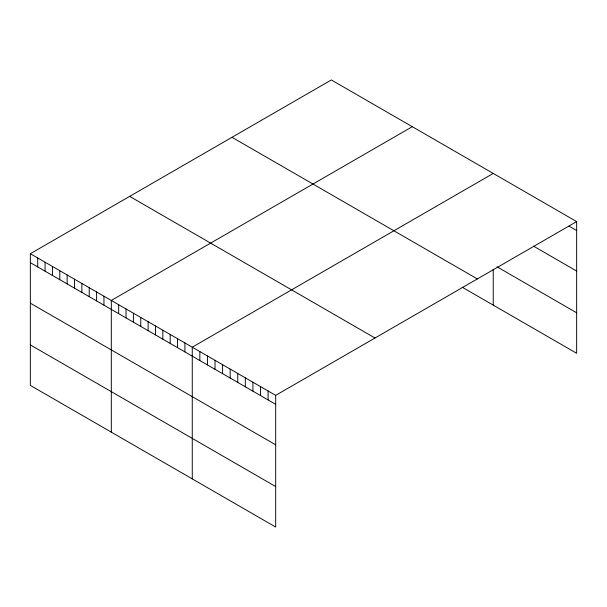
<?xml version="1.0" encoding="UTF-8"?>
<svg xmlns="http://www.w3.org/2000/svg" width="607" height="607" viewBox="0 0 607 607"><rect width="100%" height="100%" fill="white"/><g stroke="black" fill="none" stroke-linecap="round" stroke-linejoin="round"><path stroke-width="0.91" d="M576.65 221.593L275.677 395.354L275.677 527.051L30.35 385.407L30.35 253.718L331.323 79.949L576.65 221.593L576.65 353.282L462.162 287.187M412.282 126.696L111.309 300.457L111.309 432.154M493.241 173.435L192.267 347.196L192.267 478.893M569.07 226.168L576.65 230.546M533.432 246.101L576.65 271.048M497.027 266.814L576.65 312.78M232.003 137.296L477.33 278.932M129.67 196.372L374.997 338.016M30.35 253.718L275.677 395.354M30.35 262.679L275.677 404.315M30.35 303.181L275.677 444.817M30.35 344.905L275.677 486.548M493.241 269.121L493.241 305.124M268.097 390.976L268.097 399.937M260.509 386.598L260.509 395.559M252.929 382.22L252.929 391.181M245.342 377.842L245.342 386.803M237.762 373.464L237.762 382.425M230.182 369.086L230.182 378.047M222.594 364.708L222.594 373.669M215.015 360.33L215.015 369.291M207.435 355.952L207.435 364.913M199.847 351.574L199.847 360.535M184.907 342.947L184.907 351.908M177.548 338.698L177.548 347.659M170.188 334.449L170.188 343.41M162.828 330.2L162.828 339.161M155.468 325.951L155.468 334.912M148.108 321.702L148.108 330.663M140.748 317.453L140.748 326.414M133.388 313.204L133.388 322.165M126.028 308.955L126.028 317.916M118.669 304.706L118.669 313.667M103.949 296.208L103.949 305.169M96.589 291.959L96.589 300.92M89.229 287.71L89.229 296.671M81.869 283.461L81.869 292.422M74.509 279.212L74.509 288.173M67.149 274.963L67.149 283.924M59.79 270.714L59.79 279.675M52.43 266.465L52.43 275.426M45.07 262.216L45.07 271.177M37.71 257.967L37.71 266.928"/></g></svg>
